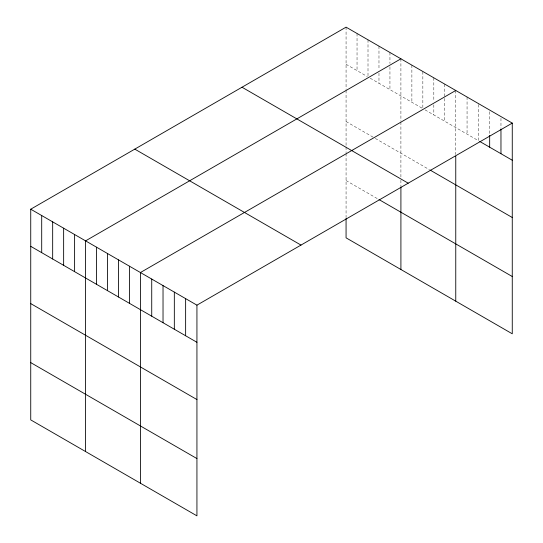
<?xml version="1.0" encoding="UTF-8"?>
<svg xmlns="http://www.w3.org/2000/svg" width="543" height="543" viewBox="0 0 543 543"><rect width="100%" height="100%" fill="white"/><g stroke="black" fill="none" stroke-linecap="round" stroke-linejoin="round"><path stroke-width="0.41" stroke-dasharray="2.71 2.04" d="M346.067 64.278L367.272 76.522M370.197 78.206L422.848 108.607L422.848 71.479M425.047 109.876L478.363 140.657L478.363 103.53M346.067 121.551L374.589 138.017M375.315 138.438L429.432 169.681M346.067 180.561L378.24 199.138M500.965 118.265L500.965 128.392M489.664 111.743L489.664 135.37M467.061 97.007L467.061 134.135M455.76 90.484L455.76 154.558M444.792 84.145L444.792 121.272M433.823 77.812L433.823 101.439M433.823 104.813L433.823 114.94M411.879 65.146L411.879 102.274M400.91 58.814L400.91 121.211M400.91 122.053L400.91 176.984M400.91 180.262L400.91 185.998M389.942 52.481L389.942 63.45M389.942 66.823L389.942 89.609M378.973 46.148L378.973 69.775M378.973 73.149L378.973 83.276M368.005 39.815L368.005 76.943M357.036 33.483L357.036 70.61M346.067 27.15L346.067 89.541M346.067 90.389L346.067 146.142M346.067 146.956L346.067 152.698M346.067 153.513L346.067 217.621"/><path stroke-width="0.81" d="M30.734 209.204L196.933 305.159L196.933 515.85L30.734 419.895L30.734 209.204L346.067 27.15L512.266 123.105L512.266 333.796L346.067 237.841L346.067 218.462M400.91 58.814L85.577 240.868L85.577 451.559M455.76 90.484L140.427 272.538L140.427 483.222M196.933 305.159L512.266 123.105M479.774 141.472L512.266 160.233M430.165 170.108L512.266 217.505M242.008 87.226L408.207 183.188M378.973 199.559L512.266 276.516M134.793 149.128L300.992 245.083M30.734 246.332L196.933 342.287M30.734 303.605L196.933 399.56M30.734 362.615L196.933 458.577M500.965 129.241L500.965 153.71M489.664 135.37L489.664 147.18M455.76 156.241L455.76 301.168M400.91 186.819L400.91 269.504M185.631 298.636L185.631 335.764M174.33 292.114L174.33 329.234M163.029 285.584L163.029 322.712M151.728 279.061L151.728 316.189M129.458 266.206L129.458 303.327M118.489 259.873L118.489 296.994M107.521 253.54L107.521 290.661M96.545 247.201L96.545 284.328M74.608 234.535L74.608 271.663M63.64 228.203L63.64 265.33M52.671 221.87L52.671 258.997M41.702 215.537L41.702 252.665"/></g></svg>
